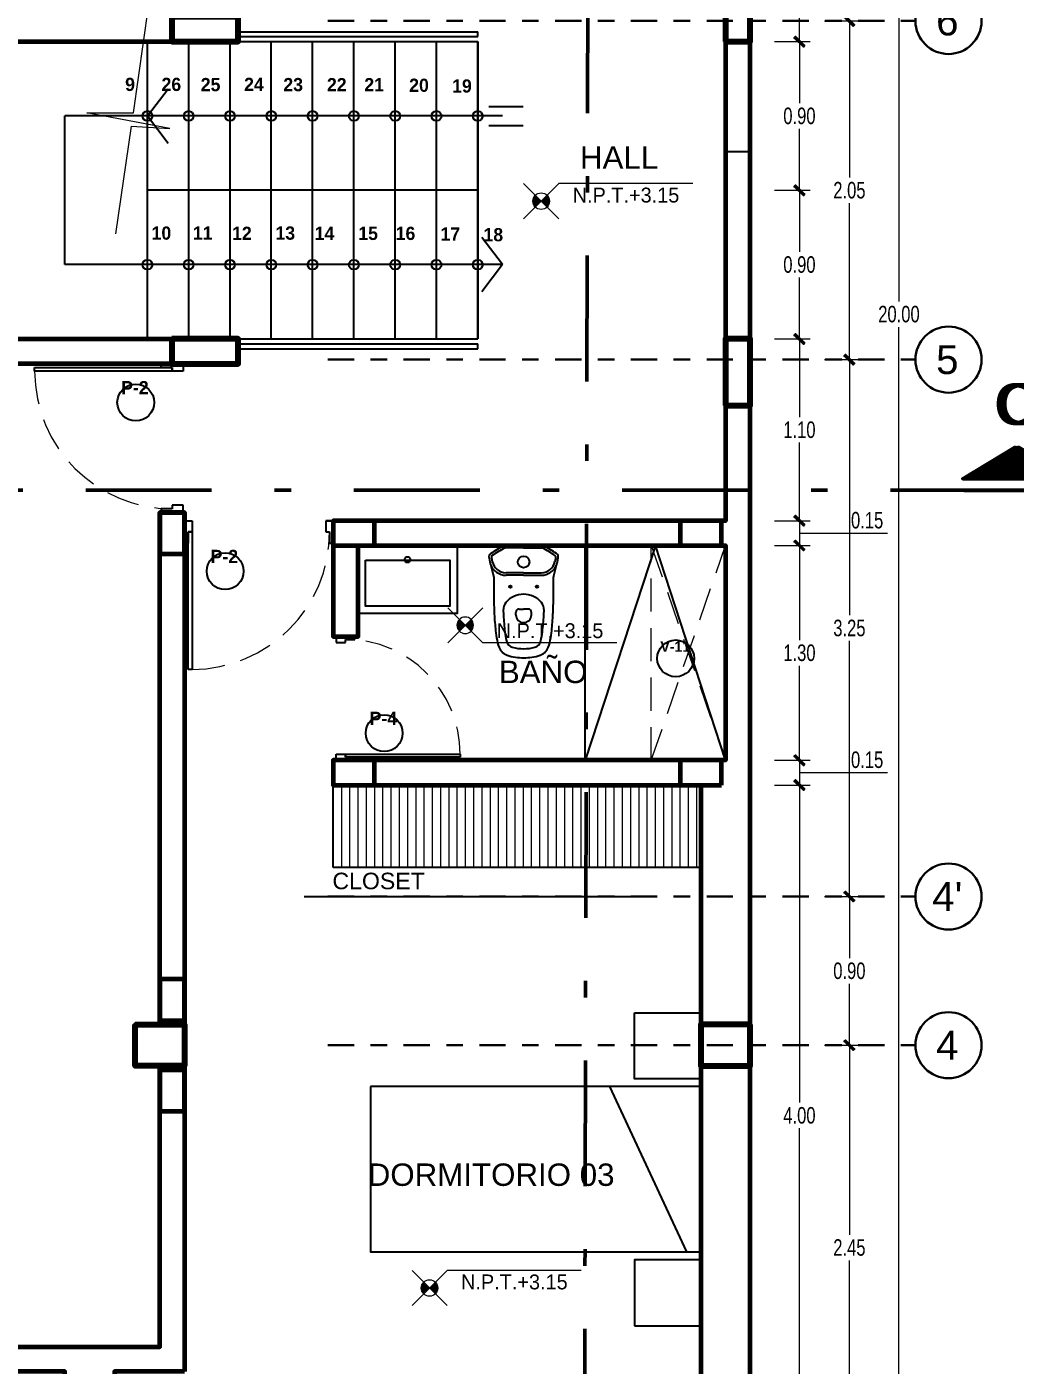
# Model space of a CAD drawing. Header units: millimetres. Extents: x 10610 to 10705, y -16613.7 to -16584.2.
# Drawn here: x 10627.74 to 10633.73, y -16603.41 to -16595.3 of the extents above; entities that cross this region are included whole.
import ezdxf
from ezdxf.enums import TextEntityAlignment as Align

# ---------------------------------------------------------------- set-up
doc = ezdxf.new("R2010")
doc.units = ezdxf.units.MM
for name, pattern in [('DASHDOTX2', [50.8, 25.4, -12.7, 0, -12.7]), ('HIDDEN', [0.375, 0.25, -0.125]), ('Punto & Rayas', [0.335139, 0.15875, -0.088194, 0, -0.088194])]:
    doc.linetypes.add(name, pattern=pattern)
doc.layers.add('0.2', color=2, linetype='Continuous')
doc.layers.add('Nuevo_Estructura - Forjados', color=7, linetype='Continuous')
for name, color, linetype, lineweight in [('0.6', 252, 'Continuous', 50), ('01_GRIS 250', 250, 'Continuous', 9), ('COLUMNAS', 6, 'Continuous', 20), ('Muro Alto', 1, 'Continuous', 80), ('Muro sin techar', 160, 'Continuous', 40), ('p2', 53, 'Continuous', 20), ('PISO BAJO', 252, 'Continuous', 5), ('TEXTO AMBIENTES', 7, 'Continuous', 9)]:
    doc.layers.add(name, color=color, linetype=linetype, lineweight=lineweight)
doc.layers.add('Nuevo_Estructura - Forjados_Pluma_Nº__209', color=7, linetype='Continuous', lineweight=30, true_color=0x3e4f7b)
doc.layers.add('Nuevo_Estructura - Forjados_Pluma_Nº__219', color=7, linetype='Continuous', lineweight=13, true_color=0x404b6a)
doc.styles.add('arial narrow', font='ARIALNI.TTF')
doc.styles.add('Estilo_Generado_1', font='arial.ttf')
doc.styles.add('mahico', font='GOTHIC.TTF', dxfattribs={"width": 0.75})
doc.styles.add('style1', font='arial.ttf')
doc.styles.add('stylus', font='stylu.ttf')
doc.styles.add('TEXTO PRINCIPAL', font='swissek.ttf', dxfattribs={"height": 0.15})
doc.dimstyles.new('Copia de 50 P', dxfattribs={"dimtxt": 0.1, "dimasz": 0.01, "dimexe": 0.065, "dimexo": 0.0625, "dimgap": 0.025, "dimtad": 1, "dimtih": 1, "dimtoh": 1, "dimzin": 0, "dimdsep": 46, "dimtxsty": 'mahico', "dimblk": 'pa cotas', "dimcen": 0.09, "dimdle": 0.3, "dimclrd": 256, "dimclre": 256, "dimclrt": 256, "dimadec": 0, "dimazin": 0, "dimtfac": 1, "dimtofl": 0, "dimtmove": 0, "dimatfit": 3, "dimfxl": 0.15, "dimfxlon": 1, "dimtolj": 1, "dimtzin": 0, "dimlwd": 5, "dimlwe": 5, "dimarcsym": 0})

# ---------------------------------------------------------------- blocks, each defined once
blk = doc.blocks.new('puertas sss')
at = {"color": 244, "true_color": 0x991b1e}
for p, q in [((2962.3499, 159.0169), (2962.2149, 159.0169)), ((2962.2149, 159.0169), (2962.2149, 158.9719)), ((2962.3499, 159.0169), (2962.2149, 159.0169)), ((2962.2149, 158.9719), (2962.2824, 158.9719)), ((2962.2824, 158.9719), (2962.2824, 158.9944)), ((2962.2824, 158.9944), (2962.3499, 158.9944)), ((2962.3499, 158.9944), (2962.3499, 159.0169)), ((2962.2149, 158.1169), (2962.2149, 158.1619)), ((2962.2149, 158.1619), (2962.2824, 158.1619)), ((2962.2824, 158.1619), (2962.2824, 158.1394)), ((2962.2824, 158.1394), (2962.2824, 158.1619)), ((2962.2824, 158.1619), (2963.1149, 158.1619)), ((2963.1149, 158.1619), (2963.1149, 158.1394)), ((2962.3499, 158.1169), (2962.2149, 158.1169)), ((2962.3499, 158.1169), (2962.2149, 158.1169)), ((2962.2824, 158.1394), (2962.3499, 158.1394)), ((2963.1149, 158.1394), (2962.2824, 158.1394)), ((2962.3499, 158.1394), (2962.3499, 158.1169))]:
    blk.add_line(p, q, dxfattribs=at)
at = {"color": 244, "linetype": 'HIDDEN', "lineweight": 9, "ltscale": 0.8, "true_color": 0x991b1e}
blk.add_arc((2962.2824, 158.1619), 0.8325, 0, 90, dxfattribs=at)
blk = doc.blocks.new('dfbdb')
at = {"elevation": -0.0002}
for points in [[(3106.0675, -99.5118), (3106.0675, -98.8418), (3106.5275, -98.8418), (3106.5275, -99.5118)], [(3106.1675, -99.4618), (3106.1675, -98.8918), (3106.4775, -98.8918), (3106.4775, -99.4618)]]:
    blk.add_lwpolyline(points, close=True, dxfattribs=at)
blk.add_circle((3106.1636, -99.1768, -0.0002), 0.02)
blk = doc.blocks.new('ino')
at = {"extrusion": (-0.000695462, -1.32202e-15, 1)}
for p, q in [((2966.6062, 159.8284, -0.0001), (2966.6295, 159.8234, -0.0001)), ((2966.5469, 159.6336, -0.0001), (2966.5469, 159.7425, -0.0001)), ((2966.6969, 159.6336, 0), (2966.6969, 159.7403, 0)), ((2966.7119, 159.6336, 0), (2966.7119, 159.7403, 0)), ((2966.5469, 159.6336, -0.0001), (2966.5469, 159.5248, -0.0001)), ((2966.6969, 159.6336, 0), (2966.6969, 159.527, 0)), ((2966.7119, 159.6336, 0), (2966.7119, 159.527, 0)), ((2966.9169, 159.6606, 0.0001), (2966.9169, 159.6336, 0.0001)), ((2966.9169, 159.6066, 0.0001), (2966.9169, 159.6336, 0.0001)), ((2966.9519, 159.6806, 0.0002), (2966.9369, 159.6806, 0.0001)), ((2966.9519, 159.5866, 0.0002), (2966.9369, 159.5866, 0.0001)), ((2966.6062, 159.4389, -0.0001), (2966.6295, 159.4439, -0.0001))]:
    blk.add_line(p, q, dxfattribs=at)
at = {"extrusion": (-0.000695462, -1.32202e-15, 1), "elevation": -2.0633}
blk.add_lwpolyline([(2967.1731, 159.7668, 0.105815), (2967.1201, 159.7918, 0.021734), (2967.0601, 159.8018, 0.017071), (2966.9581, 159.8108, 0.008371), (2966.8711, 159.8138), (2966.7348, 159.8138, -0.060284), (2966.7157, 159.8161), (2966.6511, 159.832, 0.050432), (2966.6319, 159.8381), (2966.6086, 159.8431, 0.296342), (2966.5801, 159.8321, 0.045212), (2966.5339, 159.7546, 0.112247), (2966.5311, 159.7425), (2966.5311, 159.6336), (2966.5311, 159.5248, 0.112247), (2966.5339, 159.5127, 0.045212), (2966.5801, 159.4352, 0.296342), (2966.6086, 159.4243), (2966.6319, 159.4292, 0.049523), (2966.6508, 159.4352), (2966.652, 159.4356), (2966.7157, 159.4513, -0.060284), (2966.7348, 159.4536), (2966.8711, 159.4536, 0.008371), (2966.9581, 159.4566, 0.017071), (2967.0601, 159.4656, 0.021734), (2967.1201, 159.4756, 0.105815), (2967.1731, 159.5006, 0.128647), (2967.1951, 159.5346, 0.084162), (2967.2111, 159.6336, 0.083997), (2967.1951, 159.7328, 0.128647)], format="xyb", close=True, dxfattribs=at)
at = {"extrusion": (-0.000695462, -1.32202e-15, 1)}
for centre, radius in [((2966.7801, 159.7138, -2.0633), 0.0075), ((2966.6311, 159.6336, -2.0633), 0.035), ((2966.6311, 159.6336, -2.0633), 0.035), ((2966.7801, 159.5536, -2.0633), 0.0075)]:
    blk.add_circle(centre, radius, dxfattribs=at)
for centre, radius, start, end in [((2966.9847, 159.5384, -2.0633), 0.485, 144.02717, 154.38205), ((2966.6028, 159.8157, -2.0633), 0.013, 78, 144.02717), ((2966.6111, 159.7403, -2.0633), 0.085, 0, 78), ((2966.6111, 159.7403, -2.0633), 0.1, 0, 66.45173), ((2966.5591, 159.7425, -2.0633), 0.013, 154.38205, 180), ((2966.9666, 159.6336, -2.0633), 0.1404, 130.17618, 180.0038), ((2966.9211, 159.6873, -2.0633), 0.07, 87.77697, 130.09826), ((2966.8251, 157.2142, -2.0633), 2.545, 87.06585, 87.77697), ((2966.8774, 158.3129, -2.0633), 1.445, 83.00154, 86.91355), ((2966.9752, 159.1069, -2.0633), 0.645, 78.04749, 83.02787), ((2967.0882, 159.6554, -2.0633), 0.085, 72.28012, 76.8274), ((2967.0989, 159.6888, -2.0633), 0.05, 15.68368, 72.28012), ((2966.9097, 159.6359, -2.0633), 0.2464, 359.55997, 15.63852), ((2966.9661, 159.6336, -2.0633), 0.14, 180, 229.90174), ((2966.9361, 159.6606, -2.0633), 0.02, 90, 180), ((2966.9511, 159.6336, -2.0633), 0.047, 0, 90), ((2966.9511, 159.6336, -2.0633), 0.047, 270, 0), ((2966.9112, 159.6313, -2.0633), 0.245, 344.31632, 0.44109), ((2966.6111, 159.527, -2.0633), 0.085, 282, 0), ((2966.6111, 159.527, -2.0633), 0.1, 293.34052, 0), ((2966.9361, 159.6066, -2.0633), 0.02, 180, 270), ((2966.9752, 160.1604, -2.0633), 0.645, 276.97213, 281.95251), ((2967.0882, 159.6119, -2.0633), 0.085, 283.1726, 287.71988), ((2967.0989, 159.5785, -2.0633), 0.05, 287.71988, 344.31632), ((2966.5591, 159.5248, -2.0633), 0.013, 180, 205.61795), ((2966.9847, 159.7289, -2.0633), 0.485, 205.61795, 215.97283), ((2966.9211, 159.58, -2.0633), 0.07, 229.90174, 272.22303), ((2966.8251, 162.0532, -2.0633), 2.545, 272.22303, 272.93415), ((2966.8774, 160.9544, -2.0633), 1.445, 273.08645, 276.99846), ((2966.6028, 159.4517, -2.0633), 0.013, 215.97283, 282)]:
    blk.add_arc(centre, radius, start, end, dxfattribs=at)
blk = doc.blocks.new('A$C25241A85')
at = {"layer": 'p2', "lineweight": 9}
h = blk.add_hatch(color=256, dxfattribs=at)
h.paths.add_polyline_path([(0.0707, 0.1414, 0.198912), (0.0561, 0.1061, 0.198912), (0.0707, 0.0707), (0.1061, 0.1061)])
h.paths.add_polyline_path([(0.1061, 0.1061), (0.1414, 0.0707, 0.198912), (0.1561, 0.1061, 0.198912), (0.1414, 0.1414)])
at = {"layer": 'p2'}
blk.add_line((0.2121, 0), (0, 0.2121), dxfattribs=at)
blk.add_lwpolyline([(1.0236, 0.2121), (0.2121, 0.2121), (0, 0)], dxfattribs=at)
blk.add_circle((0.1061, 0.1061), 0.05, dxfattribs=at)
blk = doc.blocks.new('*X335')
at = {"color": 0}
for p, q in [((-18.366, 8.7409), (-18.3299, 8.777)), ((-18.3607, 8.7498), (-18.3299, 8.7806)), ((-18.3554, 8.7586), (-18.3299, 8.7841)), ((-18.3501, 8.7674), (-18.3299, 8.7877)), ((-18.3448, 8.7763), (-18.3299, 8.7912)), ((-18.3395, 8.7851), (-18.3299, 8.7947)), ((-18.3342, 8.794), (-18.3299, 8.7983)), ((-18.3892, 8.7), (-18.3299, 8.7594)), ((-18.3879, 8.6978), (-18.3299, 8.7558)), ((-18.3872, 8.7056), (-18.3299, 8.7629)), ((-18.3866, 8.6956), (-18.3299, 8.7523)), ((-18.3819, 8.7144), (-18.3299, 8.7664)), ((-18.3766, 8.7232), (-18.3299, 8.77)), ((-18.3713, 8.7321), (-18.3299, 8.7735)), ((-18.3853, 8.6934), (-18.3299, 8.7488)), ((-18.3839, 8.6912), (-18.3299, 8.7452)), ((-18.3826, 8.689), (-18.3299, 8.7417)), ((-18.3813, 8.6868), (-18.3299, 8.7382)), ((-18.3799, 8.6846), (-18.3299, 8.7346)), ((-18.3786, 8.6824), (-18.3299, 8.7311)), ((-18.3773, 8.6801), (-18.3299, 8.7276)), ((-18.376, 8.6779), (-18.3299, 8.724)), ((-18.3746, 8.6757), (-18.3299, 8.7205)), ((-18.3733, 8.6735), (-18.3299, 8.7169)), ((-18.372, 8.6713), (-18.3299, 8.7134)), ((-18.3707, 8.6691), (-18.3299, 8.7099)), ((-18.3693, 8.6669), (-18.3299, 8.7063)), ((-18.368, 8.6647), (-18.3299, 8.7028)), ((-18.3667, 8.6625), (-18.3299, 8.6993)), ((-18.3654, 8.6603), (-18.3299, 8.6957)), ((-18.364, 8.658), (-18.3299, 8.6922)), ((-18.3627, 8.6558), (-18.3299, 8.6887)), ((-18.3614, 8.6536), (-18.3299, 8.6851)), ((-18.3601, 8.6514), (-18.3299, 8.6816)), ((-18.3587, 8.6492), (-18.3299, 8.6781)), ((-18.3574, 8.647), (-18.3299, 8.6745)), ((-18.3561, 8.6448), (-18.3299, 8.671)), ((-18.3548, 8.6426), (-18.3299, 8.6674)), ((-18.3534, 8.6404), (-18.3299, 8.6639)), ((-18.3521, 8.6382), (-18.3299, 8.6604)), ((-18.3508, 8.6359), (-18.3299, 8.6568)), ((-18.3495, 8.6337), (-18.3299, 8.6533)), ((-18.3481, 8.6315), (-18.3299, 8.6498)), ((-18.3468, 8.6293), (-18.3299, 8.6462)), ((-18.3455, 8.6271), (-18.3299, 8.6427)), ((-18.3442, 8.6249), (-18.3299, 8.6392)), ((-18.3428, 8.6227), (-18.3299, 8.6356)), ((-18.3415, 8.6205), (-18.3299, 8.6321)), ((-18.3402, 8.6183), (-18.3299, 8.6286)), ((-18.3388, 8.6161), (-18.3299, 8.625)), ((-18.3375, 8.6139), (-18.3299, 8.6215)), ((-18.3362, 8.6116), (-18.3299, 8.6179)), ((-18.3349, 8.6094), (-18.3299, 8.6144)), ((-18.3335, 8.6072), (-18.3299, 8.6109)), ((-18.3322, 8.605), (-18.3299, 8.6073)), ((-18.3309, 8.6028), (-18.3299, 8.6038))]:
    blk.add_line(p, q, dxfattribs=at)
blk = doc.blocks.new('INDC')
at = {"layer": '0.6', "linetype": 'DASHDOTX2', "ltscale": 0.005}
blk.add_line((-0.0202, -0.0891), (-0.0202, 0.0893), dxfattribs=at)
at = {"layer": '0.6'}
blk.add_lwpolyline([(0, 0.0909), (0, -0.0909), (0.0545, 0)], close=True, dxfattribs=at)
at = {"xscale": -0.9085966123466278, "yscale": 0.9085966123466278, "zscale": 0.9085966123460401}
blk.add_blockref('*X335', (-16.6545, -7.9058), dxfattribs=at)
blk = doc.blocks.new('hjygfvdc')
at = {"layer": '0.6', "linetype": 'DASHDOTX2', "ltscale": 0.03}
for p, q in [((3035.269, 68.8445), (3035.3233, 92.8394)), ((3027.3883, 79.5532), (3038.1981, 79.5532))]:
    blk.add_line(p, q, dxfattribs=at)
at = {"layer": '0.2'}
for p, xscale, yscale, zscale, rotation in [((3027.6997, 79.6235), 3.485268437144938, 3.485268437144938, 3.485268437144938, 90), ((3037.8868, 79.6235), -3.485268437144932, 3.485268437144932, 3.485268437144932, 270)]:
    blk.add_blockref('INDC', p, dxfattribs=dict(at, xscale=xscale, yscale=yscale, zscale=zscale, rotation=rotation))
at = {"color": 252, "style": 'TEXTO PRINCIPAL'}
for p in [(3027.7028, 80.0749), (3037.8836, 80.0749)]:
    blk.add_text('C', height=0.25, dxfattribs=at).set_placement(p, align=Align.MIDDLE)
blk = doc.blocks.new('REVREER')
at = {"layer": 'COLUMNAS', "color": 1, "lineweight": 80, "ltscale": 0.2}
for points in [[(10636.6729, -16635.9036), (10636.8229, -16635.9036), (10636.8229, -16635.5012), (10636.6729, -16635.5012)], [(10633.3206, -16635.7536), (10633.3206, -16635.9036), (10633.7229, -16635.9036), (10633.7229, -16635.7536)], [(10633.3206, -16637.7036), (10633.3206, -16637.8536), (10633.7229, -16637.8536), (10633.7229, -16637.7036)], [(10636.6729, -16638.1059), (10636.8229, -16638.1059), (10636.8229, -16637.7036), (10636.6729, -16637.7036)], [(10633.0979, -16641.8536), (10633.3979, -16641.8536), (10633.3979, -16642.1036), (10633.0979, -16642.1036)], [(10636.8229, -16641.8536), (10636.5229, -16641.8536), (10636.5229, -16642.1036), (10636.8229, -16642.1036)]]:
    blk.add_lwpolyline(points, close=True, dxfattribs=at)
at = {"layer": 'Muro Alto', "color": 6, "linetype": 'HIDDEN', "lineweight": 60}
for points in [[(10633.2479, -16639.0036), (10633.3979, -16639.0036), (10633.3979, -16638.7536), (10633.2479, -16638.7536)], [(10634.5479, -16638.9536), (10634.5479, -16638.8036), (10634.2979, -16638.8036), (10634.2979, -16638.9536)], [(10636.6479, -16638.9536), (10636.6479, -16638.8036), (10636.3979, -16638.8036), (10636.3979, -16638.9536)], [(10634.5479, -16640.4036), (10634.5479, -16640.2536), (10634.2979, -16640.2536), (10634.2979, -16640.4036)], [(10636.6479, -16640.4036), (10636.6479, -16640.2536), (10636.3979, -16640.2536), (10636.3979, -16640.4036)], [(10633.2479, -16641.8286), (10633.3979, -16641.8286), (10633.3979, -16641.5786), (10633.2479, -16641.5786)], [(10633.2479, -16642.3786), (10633.3979, -16642.3786), (10633.3979, -16642.1286), (10633.2479, -16642.1286)]]:
    blk.add_lwpolyline(points, close=True, dxfattribs=at)
blk = doc.blocks.new('Marcador de red estándar_2')
at = {"layer": 'Nuevo_Estructura - Forjados_Pluma_Nº__209', "color": 167, "linetype": 'Punto & Rayas', "lineweight": 30, "true_color": 0x3e4f7b}
for p, q in [((-0.9423, 0), (-4.5, 0)), ((0.9423, 0), (4.5, 0))]:
    blk.add_line(p, q, dxfattribs=at)
at = {"layer": 'Nuevo_Estructura - Forjados_Pluma_Nº__209', "color": 167, "linetype": 'Continuous', "lineweight": 30, "true_color": 0x3e4f7b}
for centre in [(-4.7, 0), (4.7, 0)]:
    blk.add_circle(centre, 0.2, dxfattribs=at)
at = {"layer": 'Nuevo_Estructura - Forjados_Pluma_Nº__209', "color": 167, "linetype": 'Punto & Rayas', "lineweight": 30, "true_color": 0x3e4f7b}
blk.add_point((0.9423, 0), dxfattribs=at)
blk.add_point((0.9423, 0), dxfattribs=at)
at = {"layer": 'Nuevo_Estructura - Forjados_Pluma_Nº__219', "color": 167, "lineweight": 13, "true_color": 0x404b6a, "style": 'Estilo_Generado_1'}
for tag, p in [('AC_MarkerText_1_0', (-4.7, -0.1675)), ('AC_MarkerText_1_1', (4.7, -0.1675))]:
    blk.add_attdef(tag, text='', height=0.175, rotation=180, dxfattribs=at).set_placement(p, align=Align.TOP_CENTER)
blk = doc.blocks.new('pa cotas')
h = blk.add_hatch(color=256)
h.paths.add_polyline_path([(2.38, 3.09), (-3.09, -2.38), (-2.38, -3.09)])
h.paths.add_polyline_path([(3.09, 2.38), (2.38, 3.09), (-2.38, -3.09)])
blk.add_line((-2.38, -3.09), (2.38, 3.09))
blk.add_lwpolyline([(3.09, 2.38), (2.38, 3.09), (-3.09, -2.38), (-2.38, -3.09)], close=True)
blk = doc.blocks.new('*D665')
at = {"lineweight": 5, "transparency": 16777216}
for p, q in [((10608.2027, -16552.1931), (10608.4177, -16552.1931)), ((10608.3527, -16552.2031), (10608.3527, -16562.1156)), ((10608.3527, -16572.1831), (10608.3527, -16562.2706)), ((10608.3527, -16572.1931), (10608.4177, -16572.1931))]:
    blk.add_line(p, q, dxfattribs=at)
at = {"layer": 'Defpoints', "color": 0, "transparency": 16777216}
for p in [(10607.4527, -16552.1931), (10608.3527, -16572.1931), (10608.3527, -16572.1931)]:
    blk.add_point(p, dxfattribs=at)
at = {"lineweight": 5, "transparency": 16777216, "xscale": 0.01, "yscale": 0.01, "zscale": 0.01}
for p, rotation in [((10608.3527, -16552.1931), 90), ((10608.3527, -16572.1931), 270)]:
    blk.add_blockref('pa cotas', p, dxfattribs=dict(at, rotation=rotation))
at = {"transparency": 16777216, "insert": (10608.3527, -16562.1931), "char_height": 0.1, "attachment_point": 5, "style": 'mahico'}
blk.add_mtext('\\A1;20.00', dxfattribs=at)
blk = doc.blocks.new('*D670')
at = {"lineweight": 5, "transparency": 16777216}
for p, q in [((10607.9027, -16560.4181), (10608.1177, -16560.4181)), ((10608.0527, -16560.4281), (10608.0527, -16561.3656)), ((10608.0527, -16562.4581), (10608.0527, -16561.5206)), ((10607.9027, -16562.4681), (10608.1177, -16562.4681))]:
    blk.add_line(p, q, dxfattribs=at)
at = {"layer": 'Defpoints', "color": 0, "transparency": 16777216}
for p in [(10607.4527, -16560.4181), (10607.4527, -16562.4681), (10608.0527, -16562.4681)]:
    blk.add_point(p, dxfattribs=at)
at = {"lineweight": 5, "transparency": 16777216, "xscale": 0.01, "yscale": 0.01, "zscale": 0.01}
for p, rotation in [((10608.0527, -16560.4181), 90), ((10608.0527, -16562.4681), 270)]:
    blk.add_blockref('pa cotas', p, dxfattribs=dict(at, rotation=rotation))
at = {"transparency": 16777216, "insert": (10608.0527, -16561.4431), "char_height": 0.1, "attachment_point": 5, "style": 'mahico'}
blk.add_mtext('\\A1;2.05', dxfattribs=at)
blk = doc.blocks.new('*D671')
at = {"lineweight": 5, "transparency": 16777216}
for p, q in [((10607.9027, -16562.4681), (10608.1177, -16562.4681)), ((10608.0527, -16562.4781), (10608.0527, -16564.0156)), ((10608.0527, -16565.7081), (10608.0527, -16564.1706)), ((10607.9027, -16565.7181), (10608.1177, -16565.7181))]:
    blk.add_line(p, q, dxfattribs=at)
at = {"layer": 'Defpoints', "color": 0, "transparency": 16777216}
for p in [(10607.4527, -16562.4681), (10607.4527, -16565.7181), (10608.0527, -16565.7181)]:
    blk.add_point(p, dxfattribs=at)
at = {"lineweight": 5, "transparency": 16777216, "xscale": 0.01, "yscale": 0.01, "zscale": 0.01}
for p, rotation in [((10608.0527, -16562.4681), 90), ((10608.0527, -16565.7181), 270)]:
    blk.add_blockref('pa cotas', p, dxfattribs=dict(at, rotation=rotation))
at = {"transparency": 16777216, "insert": (10608.0527, -16564.0931), "char_height": 0.1, "attachment_point": 5, "style": 'mahico'}
blk.add_mtext('\\A1;3.25', dxfattribs=at)
blk = doc.blocks.new('*D672')
at = {"lineweight": 5, "transparency": 16777216}
for p, q in [((10607.9027, -16565.7181), (10608.1177, -16565.7181)), ((10608.0527, -16565.7281), (10608.0527, -16566.0906)), ((10608.0527, -16566.6081), (10608.0527, -16566.2456)), ((10607.9027, -16566.6181), (10608.1177, -16566.6181))]:
    blk.add_line(p, q, dxfattribs=at)
at = {"layer": 'Defpoints', "color": 0, "transparency": 16777216}
for p in [(10607.4527, -16565.7181), (10607.4527, -16566.6181), (10608.0527, -16566.6181)]:
    blk.add_point(p, dxfattribs=at)
at = {"lineweight": 5, "transparency": 16777216, "xscale": 0.01, "yscale": 0.01, "zscale": 0.01}
for p, rotation in [((10608.0527, -16565.7181), 90), ((10608.0527, -16566.6181), 270)]:
    blk.add_blockref('pa cotas', p, dxfattribs=dict(at, rotation=rotation))
at = {"transparency": 16777216, "insert": (10608.0527, -16566.1681), "char_height": 0.1, "attachment_point": 5, "style": 'mahico'}
blk.add_mtext('\\A1;0.90', dxfattribs=at)
blk = doc.blocks.new('*D673')
at = {"lineweight": 5, "transparency": 16777216}
for p, q in [((10607.9027, -16566.6181), (10608.1177, -16566.6181)), ((10608.0527, -16566.6281), (10608.0527, -16567.7656)), ((10608.0527, -16569.0581), (10608.0527, -16567.9206)), ((10607.9027, -16569.0681), (10608.1177, -16569.0681))]:
    blk.add_line(p, q, dxfattribs=at)
at = {"layer": 'Defpoints', "color": 0, "transparency": 16777216}
for p in [(10607.4527, -16566.6181), (10607.4527, -16569.0681), (10608.0527, -16569.0681)]:
    blk.add_point(p, dxfattribs=at)
at = {"lineweight": 5, "transparency": 16777216, "xscale": 0.01, "yscale": 0.01, "zscale": 0.01}
for p, rotation in [((10608.0527, -16566.6181), 90), ((10608.0527, -16569.0681), 270)]:
    blk.add_blockref('pa cotas', p, dxfattribs=dict(at, rotation=rotation))
at = {"transparency": 16777216, "insert": (10608.0527, -16567.8431), "char_height": 0.1, "attachment_point": 5, "style": 'mahico'}
blk.add_mtext('\\A1;2.45', dxfattribs=at)
blk = doc.blocks.new('*D758')
at = {"lineweight": 5, "transparency": 16777216}
for p, q in [((10632.2708, -16592.8435), (10632.4858, -16592.8435)), ((10632.4208, -16592.8535), (10632.4208, -16594.041)), ((10632.4208, -16595.3835), (10632.4208, -16594.196)), ((10632.2708, -16595.3935), (10632.4858, -16595.3935))]:
    blk.add_line(p, q, dxfattribs=at)
at = {"layer": 'Defpoints', "color": 0, "transparency": 16777216}
for p in [(10631.9734, -16592.8435), (10630.4734, -16595.3935), (10632.4208, -16595.3935)]:
    blk.add_point(p, dxfattribs=at)
at = {"lineweight": 5, "transparency": 16777216, "xscale": 0.01, "yscale": 0.01, "zscale": 0.01}
for p, rotation in [((10632.4208, -16592.8435), 90), ((10632.4208, -16595.3935), 270)]:
    blk.add_blockref('pa cotas', p, dxfattribs=dict(at, rotation=rotation))
at = {"transparency": 16777216, "insert": (10632.4208, -16594.1185), "char_height": 0.1, "attachment_point": 5, "style": 'mahico'}
blk.add_mtext('\\A1;2.55', dxfattribs=at)
blk = doc.blocks.new('*D759')
at = {"lineweight": 5, "transparency": 16777216}
for p, q in [((10632.2708, -16595.3935), (10632.4858, -16595.3935)), ((10632.4208, -16595.4035), (10632.4208, -16595.766)), ((10632.4208, -16596.2835), (10632.4208, -16595.921)), ((10632.2708, -16596.2935), (10632.4858, -16596.2935))]:
    blk.add_line(p, q, dxfattribs=at)
at = {"layer": 'Defpoints', "color": 0, "transparency": 16777216}
for p in [(10630.4734, -16595.3935), (10630.4734, -16596.2935), (10632.4208, -16596.2935)]:
    blk.add_point(p, dxfattribs=at)
at = {"lineweight": 5, "transparency": 16777216, "xscale": 0.01, "yscale": 0.01, "zscale": 0.01}
for p, rotation in [((10632.4208, -16595.3935), 90), ((10632.4208, -16596.2935), 270)]:
    blk.add_blockref('pa cotas', p, dxfattribs=dict(at, rotation=rotation))
at = {"transparency": 16777216, "insert": (10632.4208, -16595.8435), "char_height": 0.1, "attachment_point": 5, "style": 'mahico'}
blk.add_mtext('\\A1;0.90', dxfattribs=at)
blk = doc.blocks.new('*D760')
at = {"lineweight": 5, "transparency": 16777216}
for p, q in [((10632.2708, -16596.2935), (10632.4858, -16596.2935)), ((10632.4208, -16596.3035), (10632.4208, -16596.666)), ((10632.4208, -16597.1835), (10632.4208, -16596.821)), ((10632.2708, -16597.1935), (10632.4858, -16597.1935))]:
    blk.add_line(p, q, dxfattribs=at)
at = {"layer": 'Defpoints', "color": 0, "transparency": 16777216}
for p in [(10630.4734, -16596.2935), (10630.4734, -16597.1935), (10632.4208, -16597.1935)]:
    blk.add_point(p, dxfattribs=at)
at = {"lineweight": 5, "transparency": 16777216, "xscale": 0.01, "yscale": 0.01, "zscale": 0.01}
for p, rotation in [((10632.4208, -16596.2935), 90), ((10632.4208, -16597.1935), 270)]:
    blk.add_blockref('pa cotas', p, dxfattribs=dict(at, rotation=rotation))
at = {"transparency": 16777216, "insert": (10632.4208, -16596.7435), "char_height": 0.1, "attachment_point": 5, "style": 'mahico'}
blk.add_mtext('\\A1;0.90', dxfattribs=at)
blk = doc.blocks.new('*D761')
at = {"lineweight": 5, "transparency": 16777216}
for p, q in [((10632.2708, -16597.1935), (10632.4858, -16597.1935)), ((10632.4208, -16597.2035), (10632.4208, -16597.666)), ((10632.4208, -16598.2835), (10632.4208, -16597.821)), ((10632.2708, -16598.2935), (10632.4858, -16598.2935))]:
    blk.add_line(p, q, dxfattribs=at)
at = {"layer": 'Defpoints', "color": 0, "transparency": 16777216}
for p in [(10630.4734, -16597.1935), (10631.9484, -16598.2935), (10632.4208, -16598.2935)]:
    blk.add_point(p, dxfattribs=at)
at = {"lineweight": 5, "transparency": 16777216, "xscale": 0.01, "yscale": 0.01, "zscale": 0.01}
for p, rotation in [((10632.4208, -16597.1935), 90), ((10632.4208, -16598.2935), 270)]:
    blk.add_blockref('pa cotas', p, dxfattribs=dict(at, rotation=rotation))
at = {"transparency": 16777216, "insert": (10632.4208, -16597.7435), "char_height": 0.1, "attachment_point": 5, "style": 'mahico'}
blk.add_mtext('\\A1;1.10', dxfattribs=at)
blk = doc.blocks.new('*D762')
at = {"lineweight": 5, "transparency": 16777216}
for p, q in [((10632.2708, -16598.2935), (10632.4858, -16598.2935)), ((10632.4208, -16598.3035), (10632.4208, -16598.4335)), ((10632.4208, -16598.3685), (10632.7084, -16598.3685)), ((10632.7084, -16598.3685), (10632.953, -16598.3685)), ((10632.2708, -16598.4435), (10632.4858, -16598.4435))]:
    blk.add_line(p, q, dxfattribs=at)
at = {"layer": 'Defpoints', "color": 0, "transparency": 16777216}
for p in [(10631.9484, -16598.2935), (10631.9734, -16598.4435), (10632.4208, -16598.4435)]:
    blk.add_point(p, dxfattribs=at)
at = {"lineweight": 5, "transparency": 16777216, "xscale": 0.01, "yscale": 0.01, "zscale": 0.01}
for p, rotation in [((10632.4208, -16598.2935), 90), ((10632.4208, -16598.4435), 270)]:
    blk.add_blockref('pa cotas', p, dxfattribs=dict(at, rotation=rotation))
at = {"transparency": 16777216, "insert": (10632.8307, -16598.291), "char_height": 0.1, "attachment_point": 5, "style": 'mahico'}
blk.add_mtext('\\A1;0.15', dxfattribs=at)
blk = doc.blocks.new('*D763')
at = {"lineweight": 5, "transparency": 16777216}
for p, q in [((10632.2708, -16598.4435), (10632.4858, -16598.4435)), ((10632.4208, -16598.4535), (10632.4208, -16599.016)), ((10632.4208, -16599.7335), (10632.4208, -16599.171)), ((10632.2708, -16599.7435), (10632.4858, -16599.7435))]:
    blk.add_line(p, q, dxfattribs=at)
at = {"layer": 'Defpoints', "color": 0, "transparency": 16777216}
for p in [(10631.9734, -16598.4435), (10631.9484, -16599.7435), (10632.4208, -16599.7435)]:
    blk.add_point(p, dxfattribs=at)
at = {"lineweight": 5, "transparency": 16777216, "xscale": 0.01, "yscale": 0.01, "zscale": 0.01}
for p, rotation in [((10632.4208, -16598.4435), 90), ((10632.4208, -16599.7435), 270)]:
    blk.add_blockref('pa cotas', p, dxfattribs=dict(at, rotation=rotation))
at = {"transparency": 16777216, "insert": (10632.4208, -16599.0935), "char_height": 0.1, "attachment_point": 5, "style": 'mahico'}
blk.add_mtext('\\A1;1.30', dxfattribs=at)
blk = doc.blocks.new('*D764')
at = {"lineweight": 5, "transparency": 16777216}
for p, q in [((10632.2708, -16599.7435), (10632.4858, -16599.7435)), ((10632.4208, -16599.7535), (10632.4208, -16599.8835)), ((10632.4208, -16599.8185), (10632.7084, -16599.8185)), ((10632.7084, -16599.8185), (10632.953, -16599.8185)), ((10632.2708, -16599.8935), (10632.4858, -16599.8935))]:
    blk.add_line(p, q, dxfattribs=at)
at = {"layer": 'Defpoints', "color": 0, "transparency": 16777216}
for p in [(10631.9484, -16599.7435), (10631.8234, -16599.8935), (10632.4208, -16599.8935)]:
    blk.add_point(p, dxfattribs=at)
at = {"lineweight": 5, "transparency": 16777216, "xscale": 0.01, "yscale": 0.01, "zscale": 0.01}
for p, rotation in [((10632.4208, -16599.7435), 90), ((10632.4208, -16599.8935), 270)]:
    blk.add_blockref('pa cotas', p, dxfattribs=dict(at, rotation=rotation))
at = {"transparency": 16777216, "insert": (10632.8307, -16599.741), "char_height": 0.1, "attachment_point": 5, "style": 'mahico'}
blk.add_mtext('\\A1;0.15', dxfattribs=at)
blk = doc.blocks.new('*D765')
at = {"lineweight": 5, "transparency": 16777216}
for p, q in [((10632.2708, -16599.8935), (10632.4858, -16599.8935)), ((10632.4208, -16599.9035), (10632.4208, -16601.816)), ((10632.4208, -16603.8835), (10632.4208, -16601.971)), ((10632.2708, -16603.8935), (10632.4858, -16603.8935))]:
    blk.add_line(p, q, dxfattribs=at)
at = {"layer": 'Defpoints', "color": 0, "transparency": 16777216}
for p in [(10631.8234, -16599.8935), (10631.8234, -16603.8935), (10632.4208, -16603.8935)]:
    blk.add_point(p, dxfattribs=at)
at = {"lineweight": 5, "transparency": 16777216, "xscale": 0.01, "yscale": 0.01, "zscale": 0.01}
for p, rotation in [((10632.4208, -16599.8935), 90), ((10632.4208, -16603.8935), 270)]:
    blk.add_blockref('pa cotas', p, dxfattribs=dict(at, rotation=rotation))
at = {"transparency": 16777216, "insert": (10632.4208, -16601.8935), "char_height": 0.1, "attachment_point": 5, "style": 'mahico'}
blk.add_mtext('\\A1;4.00', dxfattribs=at)
blk = doc.blocks.new('fdvfvfdvdf')
blk.add_line((10604.7527, -16565.7181), (10606.7795, -16565.7181))
at = {"layer": 'Nuevo_Estructura - Forjados', "color": 8, "linetype": 'Continuous', "lineweight": 15}
ref = blk.add_blockref('Marcador de red estándar_2', (10603.9527, -16560.4181), dxfattribs=dict(at, rotation=180))
ref.add_attrib('AC_MarkerText_1', '6', dxfattribs={"layer": 'Nuevo_Estructura - Forjados_Pluma_Nº__219', "color": 167, "lineweight": 13, "true_color": 0x404b6a, "height": 0.175, "style": 'Estilo_Generado_1'}).set_placement((10608.6454, -16560.3306), align=Align.TOP_CENTER)
ref.add_attrib('AC_MarkerText_1_1', '6', dxfattribs={"layer": 'Nuevo_Estructura - Forjados_Pluma_Nº__219', "color": 167, "lineweight": 13, "true_color": 0x404b6a, "height": 0.175, "style": 'Estilo_Generado_1'}).set_placement((10599.2473, -16560.3306), align=Align.TOP_CENTER)
ref = blk.add_blockref('Marcador de red estándar_2', (10603.9527, -16562.4681), dxfattribs=dict(at, rotation=180))
ref.add_attrib('AC_MarkerText_1', '5', dxfattribs={"layer": 'Nuevo_Estructura - Forjados_Pluma_Nº__219', "color": 167, "lineweight": 13, "true_color": 0x404b6a, "height": 0.175, "style": 'Estilo_Generado_1'}).set_placement((10608.6454, -16562.3806), align=Align.TOP_CENTER)
ref.add_attrib('AC_MarkerText_1_1', '5', dxfattribs={"layer": 'Nuevo_Estructura - Forjados_Pluma_Nº__219', "color": 167, "lineweight": 13, "true_color": 0x404b6a, "height": 0.175, "style": 'Estilo_Generado_1'}).set_placement((10599.2473, -16562.3806), align=Align.TOP_CENTER)
ref = blk.add_blockref('Marcador de red estándar_2', (10603.9527, -16565.7181), dxfattribs=dict(at, rotation=180))
ref.add_attrib('AC_MarkerText_1', "4'", dxfattribs={"layer": 'Nuevo_Estructura - Forjados_Pluma_Nº__219', "color": 167, "lineweight": 13, "true_color": 0x404b6a, "height": 0.175, "style": 'Estilo_Generado_1'}).set_placement((10608.6454, -16565.6306), align=Align.TOP_CENTER)
ref.add_attrib('AC_MarkerText_1_1', "4'", dxfattribs={"layer": 'Nuevo_Estructura - Forjados_Pluma_Nº__219', "color": 167, "lineweight": 13, "true_color": 0x404b6a, "height": 0.175, "style": 'Estilo_Generado_1'}).set_placement((10599.2473, -16565.6306), align=Align.TOP_CENTER)
ref = blk.add_blockref('Marcador de red estándar_2', (10603.9527, -16566.6181), dxfattribs=dict(at, rotation=180))
ref.add_attrib('AC_MarkerText_1', '4', dxfattribs={"layer": 'Nuevo_Estructura - Forjados_Pluma_Nº__219', "color": 167, "lineweight": 13, "true_color": 0x404b6a, "height": 0.175, "style": 'Estilo_Generado_1'}).set_placement((10608.6454, -16566.5306), align=Align.TOP_CENTER)
ref.add_attrib('AC_MarkerText_1_1', '4', dxfattribs={"layer": 'Nuevo_Estructura - Forjados_Pluma_Nº__219', "color": 167, "lineweight": 13, "true_color": 0x404b6a, "height": 0.175, "style": 'Estilo_Generado_1'}).set_placement((10599.2473, -16566.5306), align=Align.TOP_CENTER)
dim = blk.add_linear_dim(base=(10608.3527, -16572.1931), p1=(10607.4527, -16552.1931), p2=(10608.3527, -16572.1931), angle=270, dimstyle='Copia de 50 P')
dim.commit()
dim.dimension.update_dxf_attribs({"geometry": '*D665', "text_midpoint": (10608.3527, -16562.1931)})
for base, p1, p2, picture, middle in [((10608.0527, -16562.4681), (10607.4527, -16560.4181), (10607.4527, -16562.4681), '*D670', (10608.0527, -16561.4431)), ((10608.0527, -16565.7181), (10607.4527, -16562.4681), (10607.4527, -16565.7181), '*D671', (10608.0527, -16564.0931)), ((10608.0527, -16566.6181), (10607.4527, -16565.7181), (10607.4527, -16566.6181), '*D672', (10608.0527, -16566.1681)), ((10608.0527, -16569.0681), (10607.4527, -16566.6181), (10607.4527, -16569.0681), '*D673', (10608.0527, -16567.8431))]:
    dim = blk.add_linear_dim(base=base, p1=p1, p2=p2, angle=270, dimstyle='Copia de 50 P', override={"dimtmove": 1})
    dim.commit()
    dim.dimension.update_dxf_attribs({"geometry": picture, "text_midpoint": middle})

msp = doc.modelspace()

# ---------------------------------------------------------------- hatches: boundary and pattern name
at = {"layer": '01_GRIS 250', "true_color": 0x939598}
h = msp.add_hatch(dxfattribs=at)
h.set_pattern_fill('_USER', color=252, scale=0.05, angle=-90, pattern_type=0)
h.set_pattern_definition([(270, (102.999583, -138.5641), (0.05, -3e-17), [])])
h.paths.add_polyline_path([(10627.4734, -16599.2935), (10625.4234, -16599.2935), (10625.4234, -16599.7935), (10627.4734, -16599.7935)])
h.paths.add_polyline_path([(10625.4234, -16592.6935), (10625.4234, -16593.0935), (10627.4734, -16593.0935), (10627.4734, -16592.5935), (10625.2734, -16592.5935), (10625.2734, -16592.6935)])
h.paths.add_polyline_path([(10631.8234, -16600.3935), (10631.8234, -16599.8935), (10629.5984, -16599.8935), (10629.5984, -16600.3935)])

# ---------------------------------------------------------------- linework, layer by layer
for p, q in [((10632.1234, -16607.0435), (10632.1234, -16589.0435)), ((10629.0234, -16595.3335), (10630.4734, -16595.3335)), ((10629.0234, -16595.3635), (10630.4734, -16595.3635)), ((10630.4734, -16595.3635), (10630.4734, -16595.3335)), ((10627.4734, -16595.3935), (10630.4734, -16595.3935)), ((10628.4734, -16596.2935), (10628.4734, -16595.3935)), ((10628.7234, -16596.2935), (10628.7234, -16595.3935)), ((10628.9734, -16596.2935), (10628.9734, -16595.3935)), ((10629.2234, -16596.2935), (10629.2234, -16595.3935)), ((10629.4734, -16596.2935), (10629.4734, -16595.3935)), ((10629.7234, -16596.2935), (10629.7234, -16595.3935)), ((10629.9734, -16596.2935), (10629.9734, -16595.3935)), ((10630.2234, -16596.2935), (10630.2234, -16595.3935)), ((10630.4734, -16596.2935), (10630.4734, -16595.3935)), ((10630.5408, -16595.7866), (10630.7476, -16595.7866)), ((10627.9734, -16596.7435), (10627.9734, -16595.8435)), ((10630.5408, -16595.9004), (10630.7476, -16595.9004)), ((10631.9734, -16596.0591), (10632.1234, -16596.0591)), ((10630.4734, -16596.2935), (10628.4734, -16596.2935)), ((10628.4734, -16597.1935), (10628.4734, -16596.2935)), ((10628.7234, -16597.1935), (10628.7234, -16596.2935)), ((10628.9734, -16597.1935), (10628.9734, -16596.2935)), ((10629.2234, -16597.1935), (10629.2234, -16596.2935)), ((10629.4734, -16597.1935), (10629.4734, -16596.2935)), ((10629.7234, -16597.1935), (10629.7234, -16596.2935)), ((10629.9734, -16597.1935), (10629.9734, -16596.2935)), ((10630.2234, -16597.1935), (10630.2234, -16596.2935)), ((10630.4734, -16597.1935), (10630.4734, -16596.2935)), ((10628.4734, -16596.7435), (10627.9734, -16596.7435)), ((10627.4734, -16597.1935), (10630.4734, -16597.1935)), ((10629.0234, -16597.3435), (10629.0234, -16597.1935)), ((10629.0234, -16597.2235), (10630.4734, -16597.2235)), ((10630.4734, -16597.2535), (10630.4734, -16597.2235)), ((10629.0234, -16597.2535), (10630.4734, -16597.2535)), ((10627.4734, -16597.3435), (10628.8484, -16597.3435)), ((10628.6984, -16598.2435), (10628.5484, -16598.2435)), ((10628.6984, -16598.2435), (10628.6984, -16603.4435)), ((10629.5534, -16598.2935), (10631.9734, -16598.2935)), ((10629.7484, -16598.4435), (10631.9734, -16598.4435)), ((10631.9734, -16598.4435), (10629.7484, -16598.4435)), ((10629.7484, -16598.9935), (10629.5984, -16598.9935)), ((10631.9734, -16599.7435), (10629.5984, -16599.7435)), ((10631.8234, -16599.8935), (10629.5984, -16599.8935)), ((10631.8234, -16600.3935), (10629.5984, -16600.3935)), ((10631.7383, -16602.7192), (10631.2737, -16601.7192))]:
    msp.add_line(p, q)
for points in [[(10632.1234, -16589.0435), (10632.1234, -16607.0435), (10625.1234, -16607.0435), (10625.1234, -16587.0435), (10632.1234, -16587.0435), (10632.1234, -16589.0435)], [(10629.0234, -16595.2435), (10629.0234, -16595.3935)], [(10629.0234, -16595.3335), (10629.0234, -16595.3935)], [(10630.4734, -16595.3935), (10630.4734, -16596.2935)], [(10628.4734, -16595.8435), (10628.5992, -16595.6788)], [(10630.6234, -16595.8435), (10627.9734, -16595.8435)], [(10628.4734, -16595.8435), (10628.5992, -16596.0082)], [(10630.4734, -16596.2935), (10630.4734, -16597.1935)], [(10630.6234, -16596.7435), (10630.4975, -16596.5788)], [(10630.6234, -16596.7435), (10628.4734, -16596.7435)], [(10630.6234, -16596.7435), (10630.4975, -16596.9082)], [(10629.5984, -16598.9935), (10629.5984, -16598.2935)], [(10629.7484, -16598.9935), (10629.7484, -16598.4435)], [(10631.1234, -16599.7435), (10631.1234, -16598.4435)], [(10631.9734, -16599.7435), (10631.5484, -16598.4435), (10631.1234, -16599.7435)], [(10631.9734, -16599.7435), (10631.9734, -16598.4435)], [(10629.5984, -16600.3935), (10629.5984, -16599.7435)]]:
    msp.add_lwpolyline(points)
at = {"lineweight": 60}
for points in [[(10631.9734, -16592.8435), (10631.9734, -16598.2935), (10629.5984, -16598.2935), (10629.5984, -16598.9935), (10629.7484, -16598.9935), (10629.7484, -16598.4435), (10631.9734, -16598.4435), (10631.9734, -16599.7435), (10629.5984, -16599.7435), (10629.5984, -16599.8935), (10631.8234, -16599.8935), (10631.8234, -16604.0435), (10632.1234, -16604.0435), (10632.1234, -16588.5935)], [(10627.3234, -16595.8435), (10627.4734, -16595.8435), (10627.4734, -16595.3935), (10629.0234, -16595.3935), (10629.0234, -16595.2435)]]:
    msp.add_lwpolyline(points, dxfattribs=at)
for points in [[(10625.2734, -16605.0435), (10625.1234, -16605.0435), (10625.1234, -16597.1935), (10627.3234, -16597.1935), (10627.3234, -16596.7435), (10627.4734, -16596.7435), (10627.4734, -16597.1935), (10629.0234, -16597.1935), (10629.0234, -16597.3435), (10627.4734, -16597.3435), (10627.4734, -16598.3935), (10627.3234, -16598.3935), (10627.3234, -16597.4435), (10625.2734, -16597.4435), (10625.2734, -16599.1435), (10627.4734, -16599.1435), (10627.4734, -16599.2935), (10625.4234, -16599.2935), (10625.4234, -16603.4435), (10625.2734, -16603.4435)], [(10628.6984, -16603.4435), (10628.2734, -16603.4435), (10628.2734, -16603.8935), (10630.2734, -16603.8935), (10630.2734, -16604.0435), (10627.9734, -16604.0435), (10627.9734, -16603.4435), (10627.0734, -16603.4435), (10627.0734, -16603.2935), (10628.5484, -16603.2935), (10628.5484, -16601.5935), (10628.3984, -16601.5935), (10628.3984, -16601.3435), (10628.5484, -16601.3435), (10628.5484, -16598.2435), (10628.6984, -16598.2435)]]:
    msp.add_lwpolyline(points, close=True, dxfattribs=at)
for points in [[(10631.4229, -16601.2719), (10631.8229, -16601.2719), (10631.8229, -16601.6719), (10631.4229, -16601.6719)], [(10629.8234, -16601.7192), (10629.8234, -16602.7192), (10631.8234, -16602.7192), (10631.8234, -16601.7192)], [(10631.4229, -16603.1666), (10631.8229, -16603.1666), (10631.8229, -16602.7666), (10631.4229, -16602.7666)]]:
    msp.add_lwpolyline(points, close=True)
for centre, radius in [((10628.4734, -16595.8435), 0.03), ((10628.7234, -16595.8435), 0.03), ((10628.9734, -16595.8435), 0.03), ((10629.2234, -16595.8435), 0.03), ((10629.4734, -16595.8435), 0.03), ((10629.7234, -16595.8435), 0.03), ((10629.9734, -16595.8435), 0.03), ((10630.2234, -16595.8435), 0.03), ((10630.4734, -16595.8435), 0.03), ((10628.4734, -16596.7435), 0.03), ((10628.7234, -16596.7435), 0.03), ((10628.9734, -16596.7435), 0.03), ((10629.2234, -16596.7435), 0.03), ((10629.4734, -16596.7435), 0.03), ((10629.7234, -16596.7435), 0.03), ((10629.9734, -16596.7435), 0.03), ((10630.2234, -16596.7435), 0.03), ((10630.4734, -16596.7435), 0.03), ((10628.4027, -16597.5776), 0.1114), ((10628.9441, -16598.5992), 0.1114), ((10631.6715, -16599.1268), 0.1114), ((10629.9071, -16599.5794), 0.1114)]:
    msp.add_circle(centre, radius)
at = {"layer": 'Muro sin techar', "color": 251, "linetype": 'HIDDEN', "lineweight": 9, "ltscale": 0.8, "true_color": 0x636466}
msp.add_lwpolyline([(10631.5234, -16598.4435), (10631.9734, -16598.4435), (10631.9734, -16599.7435), (10631.5234, -16599.7435)], close=True, dxfattribs=at)
for points in [[(10631.5234, -16598.4435), (10631.9734, -16599.7435)], [(10631.5234, -16599.7435), (10631.9734, -16598.4435)]]:
    msp.add_lwpolyline(points, dxfattribs=at)
at = {"layer": 'PISO BAJO', "color": 252}
msp.add_lwpolyline([(10628.2828, -16596.5576), (10628.3768, -16595.9047), (10628.6082, -16595.9193), (10628.1069, -16595.8246), (10628.3884, -16595.8246), (10628.4807, -16595.1837)], dxfattribs=at)

# ---------------------------------------------------------------- block references
at = {"lineweight": 70}
for p in [(7595.8398, -16677.6628), (7606.0476, -16677.6628)]:
    msp.add_blockref('hjygfvdc', p, dxfattribs=at)
for name, p in [('fdvfvfdvdf', (24.6706, -34.8504)), ('REVREER', (-4.6995, 40.5101)), ('A$C25241A85', (10630.7511, -16596.4654)), ('A$C25241A85', (10630.0753, -16603.0442))]:
    msp.add_blockref(name, p)
for name, p, rotation in [('puertas sss', (13590.9057, -16439.2266), 180), ('puertas sss', (10470.5815, -13636.0786), 269.9999999999999), ('ino', (10471.1175, -13631.9116, 0.0001), 269.9999999999999)]:
    msp.add_blockref(name, p, dxfattribs=dict(rotation=rotation))
at = {"xscale": 0.8955223880607751, "yscale": 0.8955223880607751, "zscale": 0.8955223880607751, "rotation": 269.9999999999999}
msp.add_blockref('dfbdb', (10718.8634, -13816.8905, 0.0002), dxfattribs=at)
at = {"xscale": -1, "rotation": 180}
msp.add_blockref('A$C25241A85', (10630.2914, -16598.8204, 0.0004), dxfattribs=at)
at = {"xscale": 0.8333333333319859, "yscale": 0.8333333333319859, "zscale": 0.8333333333319859}
msp.add_blockref('puertas sss', (8161.1047, -16731.5076), dxfattribs=at)

# ---------------------------------------------------------------- texts
at = {"style": 'TEXTO PRINCIPAL'}
for s, p in [('HALL', (10631.3291, -16596.0949)), ('BAÑO', (10630.8694, -16599.1909, 0.0004)), ('DORMITORIO 03', (10630.5543, -16602.2521))]:
    msp.add_text(s, height=0.13558, dxfattribs=at).set_placement(p, align=Align.MIDDLE)
at = {"style": 'stylus'}
for p in [(10631.3707, -16596.3225), (10630.911, -16598.9595, 0.0004), (10630.6949, -16602.9013)]:
    msp.add_text('N.P.T.+3.15', height=0.09, dxfattribs=at).set_placement(p, align=Align.MIDDLE_CENTER)
at = {"insert": (10629.5936, -16600.4242), "char_height": 0.1, "attachment_point": 1, "style": 'style1'}
msp.add_mtext_dynamic_manual_height_columns('CLOSET', width=1.005613, gutter_width=12.5, heights=[0], dxfattribs=at)
at = {"layer": 'TEXTO AMBIENTES', "style": 'arial narrow'}
for s, insert, char_height, width, attachment_point in [('\\pxqc;{\\fCentury Gothic|b1|i0|c0|p34;\\H0.48089x;9\\fCentury Gothic|b1|i1|c0|p34;\\H2.0795x; }', (10628.413, -16595.6124), 0.166359, 0.089369, 3), ('\\pxqc;{\\fCentury Gothic|b1|i0|c0|p34;\\H0.48089x;26\\fCentury Gothic|b1|i1|c0|p34;\\H2.0795x; }', (10628.663, -16595.6124), 0.166359, 0.089369, 3), ('\\pxqc;{\\fCentury Gothic|b1|i0|c0|p34;\\H0.48089x;25\\fCentury Gothic|b1|i1|c0|p34;\\H2.0795x; }', (10628.9005, -16595.6137), 0.166359, 0.089369, 3), ('\\pxqc;{\\fCentury Gothic|b1|i0|c0|p34;\\H0.48089x;24\\fCentury Gothic|b1|i1|c0|p34;\\H2.0795x; }', (10629.163, -16595.6124), 0.166359, 0.089369, 3), ('\\pxqc;{\\fCentury Gothic|b1|i0|c0|p34;\\H0.48089x;23\\fCentury Gothic|b1|i1|c0|p34;\\H2.0795x; }', (10629.4005, -16595.6137), 0.166359, 0.089369, 3), ('\\pxqc;{\\fCentury Gothic|b1|i0|c0|p34;\\H0.48089x;22\\fCentury Gothic|b1|i1|c0|p34;\\H2.0795x; }', (10629.6645, -16595.6143), 0.166359, 0.089369, 3), ('\\pxqc;{\\fCentury Gothic|b1|i0|c0|p34;\\H0.48089x;21\\fCentury Gothic|b1|i1|c0|p34;\\H2.0795x; }', (10629.8908, -16595.6143), 0.166359, 0.089369, 3), ('\\pxqc;{\\fCentury Gothic|b1|i0|c0|p34;\\H0.48089x;20\\fCentury Gothic|b1|i1|c0|p34;\\H2.0795x; }', (10630.1623, -16595.6177), 0.166359, 0.089369, 3), ('\\pxqc;{\\fCentury Gothic|b1|i0|c0|p34;\\H0.48089x;19\\fCentury Gothic|b1|i1|c0|p34;\\H2.0795x; }', (10630.4224, -16595.6222), 0.166359, 0.089369, 3), ('\\pxqc;{\\fCentury Gothic|b1|i0|c0|p34;\\H0.48089x;10\\fCentury Gothic|b1|i1|c0|p34;\\H2.0795x; }', (10628.6027, -16596.5124), 0.166359, 0.089369, 3), ('\\pxqc;{\\fCentury Gothic|b1|i0|c0|p34;\\H0.48089x;11\\fCentury Gothic|b1|i1|c0|p34;\\H2.0795x; }', (10628.8527, -16596.5124), 0.166359, 0.089369, 3), ('\\pxqc;{\\fCentury Gothic|b1|i0|c0|p34;\\H0.48089x;12\\fCentury Gothic|b1|i1|c0|p34;\\H2.0795x; }', (10629.0903, -16596.5137), 0.166359, 0.089369, 3), ('\\pxqc;{\\fCentury Gothic|b1|i0|c0|p34;\\H0.48089x;13\\fCentury Gothic|b1|i1|c0|p34;\\H2.0795x; }', (10629.3527, -16596.5124), 0.166359, 0.089369, 3), ('\\pxqc;{\\fCentury Gothic|b1|i0|c0|p34;\\H0.48089x;14\\fCentury Gothic|b1|i1|c0|p34;\\H2.0795x; }', (10629.5903, -16596.5137), 0.166359, 0.089369, 3), ('\\pxqc;{\\fCentury Gothic|b1|i0|c0|p34;\\H0.48089x;15\\fCentury Gothic|b1|i1|c0|p34;\\H2.0795x; }', (10629.8543, -16596.5143), 0.166359, 0.089369, 3), ('\\pxqc;{\\fCentury Gothic|b1|i0|c0|p34;\\H0.48089x;16\\fCentury Gothic|b1|i1|c0|p34;\\H2.0795x; }', (10630.0805, -16596.5143), 0.166359, 0.089369, 3), ('\\pxqc;{\\fCentury Gothic|b1|i0|c0|p34;\\H0.48089x;17\\fCentury Gothic|b1|i1|c0|p34;\\H2.0795x; }', (10630.352, -16596.5177), 0.166359, 0.089369, 3), ('\\pxqc;{\\fCentury Gothic|b1|i0|c0|p34;\\H0.48089x;18\\fCentury Gothic|b1|i1|c0|p34;\\H2.0795x; }', (10630.6122, -16596.5222), 0.166359, 0.089369, 3), ('{\\fCentury Gothic|b1|i0|c0|p34;\\H0.48089x;P-2\\fCentury Gothic|b1|i1|c0|p34;\\H2.0795x; }', (10628.3143, -16597.4482), 0.166359, 0.164424, 1), ('{\\fCentury Gothic|b1|i0|c0|p34;\\H0.48089x;P-2\\fCentury Gothic|b1|i1|c0|p34;\\H2.0795x; }', (10628.8557, -16598.4698), 0.166359, 0.164424, 1), ('{\\fCentury Gothic|b1|i0|c0|p34;\\H0.48089x;V-11\\fCentury Gothic|b1|i1|c0|p34;\\H2.0795x; }', (10631.5785, -16599.0231), 0.133325, 0.131774, 1), ('{\\fCentury Gothic|b1|i0|c0|p34;\\H0.48089x;P-4\\fCentury Gothic|b1|i1|c0|p34;\\H2.0795x; }', (10629.8187, -16599.45), 0.166359, 0.164424, 1)]:
    msp.add_mtext(s, dxfattribs=dict(at, insert=insert, char_height=char_height, width=width, attachment_point=attachment_point))

# ---------------------------------------------------------------- dimensions: what is measured, and where the dimension line sits
for base, p1, p2, picture, middle in [((10632.4208, -16595.3935), (10631.9734, -16592.8435), (10630.4734, -16595.3935), '*D758', (10632.4208, -16594.1185)), ((10632.4208, -16596.2935), (10630.4734, -16595.3935), (10630.4734, -16596.2935), '*D759', (10632.4208, -16595.8435)), ((10632.4208, -16597.1935), (10630.4734, -16596.2935), (10630.4734, -16597.1935), '*D760', (10632.4208, -16596.7435)), ((10632.4208, -16598.2935), (10630.4734, -16597.1935), (10631.9484, -16598.2935), '*D761', (10632.4208, -16597.7435)), ((10632.4208, -16598.4435), (10631.9484, -16598.2935), (10631.9734, -16598.4435), '*D762', (10632.7334, -16598.291)), ((10632.4208, -16599.7435), (10631.9734, -16598.4435), (10631.9484, -16599.7435), '*D763', (10632.4208, -16599.0935)), ((10632.4208, -16599.8935), (10631.9484, -16599.7435), (10631.8234, -16599.8935), '*D764', (10632.7334, -16599.741)), ((10632.4208, -16603.8935), (10631.8234, -16599.8935), (10631.8234, -16603.8935), '*D765', (10632.4208, -16601.8935))]:
    dim = msp.add_linear_dim(base=base, p1=p1, p2=p2, angle=90, dimstyle='Copia de 50 P', override={"dimtmove": 1})
    dim.commit()
    dim.dimension.update_dxf_attribs({"geometry": picture, "text_midpoint": middle})

doc.saveas('drawing.dxf')
